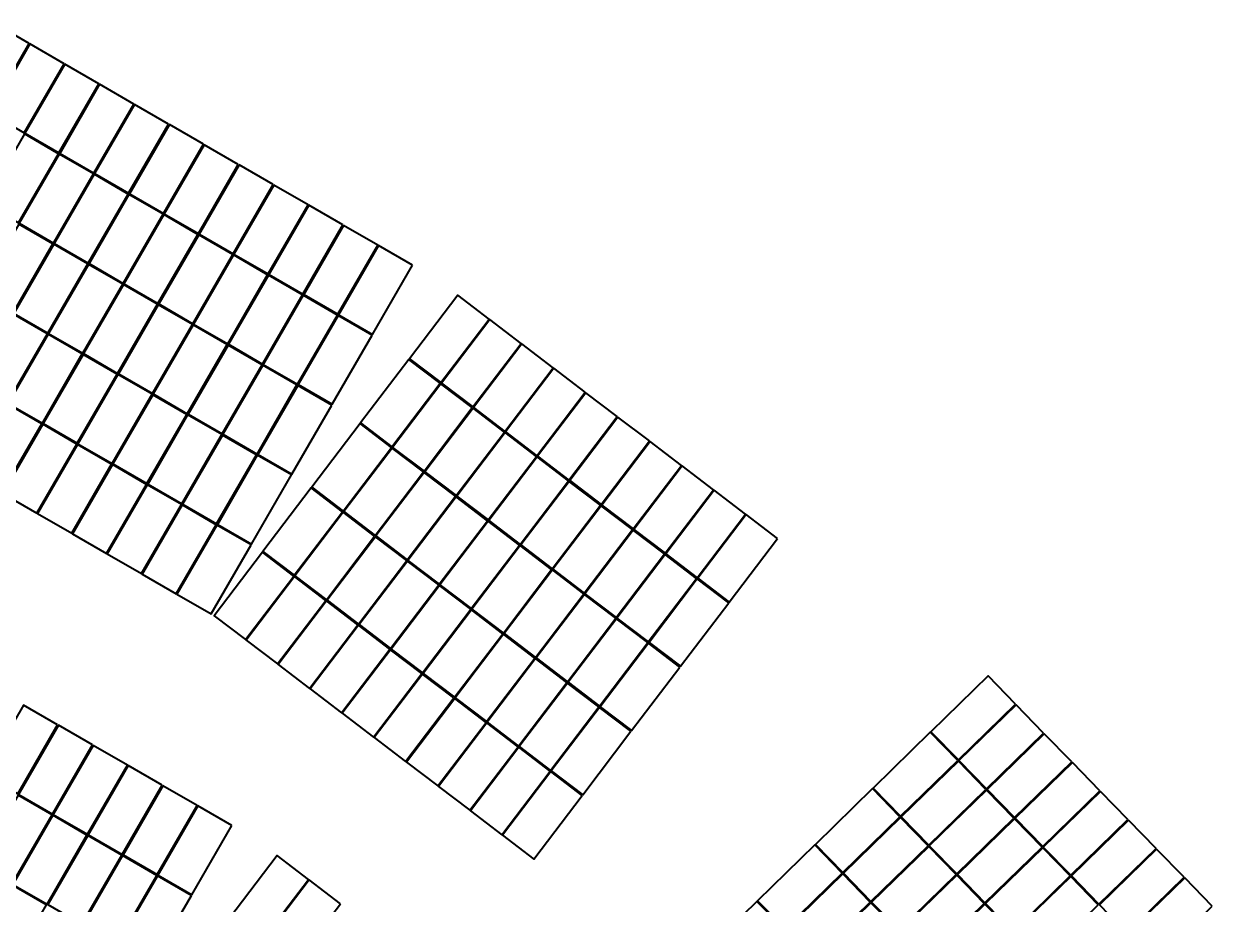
# Model space of a CAD drawing. Header units: millimetres. Extents: x -735047 to 1918431, y -1621985 to 747622.
# Drawn here: x -620744 to -586528, y -494921 to -469590 of the extents above; entities that cross this region are included whole.
import ezdxf

# ---------------------------------------------------------------- set-up
doc = ezdxf.new("R2010")
doc.units = ezdxf.units.MM
doc.layers.add('SOL-PV MODULES', color=5, linetype='Continuous', lineweight=40)

msp = doc.modelspace()

# ---------------------------------------------------------------- linework, layer by layer
at = {"layer": 'SOL-PV MODULES'}
for points in [[(-620587.181, -470157.205), (-621568.895, -469589.583), (-622718.933, -471578.598), (-621737.22, -472146.22)], [(-619583.825, -470737.341), (-620565.539, -470169.719), (-621715.577, -472158.733), (-620733.863, -472726.355)], [(-618580.469, -471317.476), (-619562.182, -470749.855), (-620712.221, -472738.869), (-619730.507, -473306.491)], [(-617577.113, -471897.612), (-618558.826, -471329.99), (-619708.864, -473319.005), (-618727.151, -473886.626)], [(-616573.756, -472477.748), (-617555.47, -471910.126), (-618705.508, -473899.14), (-617723.795, -474466.762)], [(-615570.4, -473057.883), (-616552.114, -472490.261), (-617702.152, -474479.276), (-616720.438, -475046.897)], [(-619743.021, -473328.134), (-620724.734, -472760.512), (-621874.772, -474749.526), (-620893.059, -475317.148)], [(-614567.044, -473638.019), (-615548.758, -473070.397), (-616698.796, -475059.411), (-615717.082, -475627.033)], [(-618739.665, -473908.269), (-619721.378, -473340.647), (-620871.416, -475329.662), (-619889.703, -475897.283)], [(-613563.688, -474218.154), (-614545.401, -473650.532), (-615695.439, -475639.547), (-614713.726, -476207.169)], [(-617736.308, -474488.405), (-618718.022, -473920.783), (-619868.06, -475909.797), (-618886.346, -476477.419)], [(-616732.952, -475068.54), (-617714.666, -474500.918), (-618864.704, -476489.933), (-617882.99, -477057.555)], [(-612560.332, -474798.29), (-613542.045, -474230.668), (-614692.083, -476219.682), (-613710.37, -476787.304)], [(-611556.975, -475378.425), (-612538.689, -474810.803), (-613688.727, -476799.818), (-612707.013, -477367.44)], [(-615729.596, -475648.676), (-616711.309, -475081.054), (-617861.348, -477070.068), (-616879.634, -477637.69)], [(-619902.216, -475918.926), (-620883.93, -475351.304), (-622033.968, -477340.319), (-621052.255, -477907.94)], [(-610553.619, -475958.561), (-611535.333, -475390.939), (-612685.371, -477379.953), (-611703.657, -477947.575)], [(-618898.86, -476499.062), (-619880.574, -475931.44), (-621030.612, -477920.454), (-620048.898, -478488.076)], [(-614726.24, -476228.811), (-615707.953, -475661.189), (-616857.991, -477650.204), (-615876.278, -478217.826)], [(-613722.883, -476808.947), (-614704.597, -476241.325), (-615854.635, -478230.339), (-614872.922, -478797.961)], [(-609550.263, -476538.696), (-610531.976, -475971.075), (-611682.014, -477960.089), (-610700.301, -478527.711)], [(-617895.504, -477079.197), (-618877.217, -476511.575), (-620027.256, -478500.59), (-619045.542, -479068.212)], [(-612719.527, -477389.082), (-613701.241, -476821.461), (-614851.279, -478810.475), (-613869.565, -479378.097)], [(-616892.148, -477659.333), (-617873.861, -477091.711), (-619023.899, -479080.725), (-618042.186, -479648.347)], [(-611716.171, -477969.218), (-612697.884, -477401.596), (-613847.923, -479390.61), (-612866.209, -479958.232)], [(-607346.17, -478083.907), (-608248.749, -477397.388), (-609639.679, -479226.071), (-608737.1, -479912.589)], [(-620061.412, -478509.719), (-621043.126, -477942.097), (-622193.164, -479931.111), (-621211.45, -480498.733)], [(-615888.791, -478239.468), (-616870.505, -477671.847), (-618020.543, -479660.861), (-617038.83, -480228.483)], [(-610712.815, -478549.354), (-611694.528, -477981.732), (-612844.566, -479970.746), (-611862.853, -480538.368)], [(-614885.435, -478819.604), (-615867.149, -478251.982), (-617017.187, -480240.996), (-616035.473, -480808.618)], [(-606423.693, -478785.56), (-607326.272, -478099.042), (-608717.202, -479927.724), (-607814.623, -480614.242)], [(-619058.056, -479089.854), (-620039.769, -478522.232), (-621189.807, -480511.247), (-620208.094, -481078.869)], [(-613882.079, -479399.739), (-614863.793, -478832.118), (-616013.831, -480821.132), (-615032.117, -481388.754)], [(-605501.216, -479487.213), (-606403.795, -478800.695), (-607794.725, -480629.377), (-606892.146, -481315.896)], [(-618054.7, -479669.99), (-619036.413, -479102.368), (-620186.451, -481091.382), (-619204.738, -481659.004)], [(-608752.235, -479932.487), (-609654.814, -479245.969), (-611045.743, -481074.652), (-610143.164, -481761.17)], [(-617051.343, -480250.125), (-618033.057, -479682.504), (-619183.095, -481671.518), (-618201.381, -482239.14)], [(-612878.723, -479979.875), (-613860.436, -479412.253), (-615010.474, -481401.268), (-614028.761, -481968.889)], [(-604578.739, -480188.866), (-605481.318, -479502.348), (-606872.248, -481331.03), (-605969.669, -482017.549)], [(-611875.367, -480560.011), (-612857.08, -479992.389), (-614007.118, -481981.403), (-613025.405, -482549.025)], [(-607829.758, -480634.141), (-608732.337, -479947.622), (-610123.266, -481776.305), (-609220.687, -482462.823)], [(-616047.987, -480830.261), (-617029.701, -480262.639), (-618179.739, -482251.653), (-617198.025, -482819.275)], [(-603656.262, -480890.519), (-604558.841, -480204.001), (-605949.77, -482032.684), (-605047.192, -482719.202)], [(-620220.608, -481100.511), (-621202.321, -480532.89), (-622352.359, -482521.904), (-621370.646, -483089.526)], [(-606907.281, -481335.794), (-607809.859, -480649.275), (-609200.789, -482477.958), (-608298.21, -483164.476)], [(-615044.631, -481410.397), (-616026.344, -480842.775), (-617176.383, -482831.789), (-616194.669, -483399.411)], [(-602733.785, -481592.172), (-603636.364, -480905.654), (-605027.293, -482734.337), (-604124.715, -483420.855)], [(-619217.251, -481680.647), (-620198.965, -481113.025), (-621349.003, -483102.039), (-620367.29, -483669.661)], [(-610158.299, -481781.068), (-611060.878, -481094.55), (-612451.808, -482923.232), (-611549.229, -483609.751)], [(-605984.803, -482037.447), (-606887.382, -481350.929), (-608278.312, -483179.611), (-607375.733, -483866.129)], [(-618213.895, -482260.782), (-619195.609, -481693.161), (-620345.647, -483682.175), (-619363.933, -484249.797)], [(-614041.275, -481990.532), (-615022.988, -481422.91), (-616173.026, -483411.925), (-615191.313, -483979.546)], [(-601811.308, -482293.825), (-602713.887, -481607.307), (-604104.816, -483435.99), (-603202.237, -484122.508)], [(-613037.918, -482570.668), (-614019.632, -482003.046), (-615169.67, -483992.06), (-614187.957, -484559.682)], [(-609235.822, -482482.721), (-610138.401, -481796.203), (-611529.331, -483624.886), (-610626.752, -484311.404)], [(-605062.326, -482739.1), (-605964.905, -482052.582), (-607355.835, -483881.264), (-606453.256, -484567.782)], [(-617210.539, -482840.918), (-618192.252, -482273.296), (-619342.291, -484262.311), (-618360.577, -484829.932)], [(-600888.831, -482995.479), (-601791.41, -482308.96), (-603182.339, -484137.643), (-602279.76, -484824.161)], [(-608313.345, -483184.374), (-609215.924, -482497.856), (-610606.854, -484326.539), (-609704.275, -485013.057)], [(-604139.849, -483440.753), (-605042.428, -482754.235), (-606433.358, -484582.917), (-605530.779, -485269.436)], [(-616207.183, -483421.054), (-617188.896, -482853.432), (-618338.934, -484842.446), (-617357.221, -485410.068)], [(-611564.364, -483629.649), (-612466.943, -482943.131), (-613857.873, -484771.813), (-612955.294, -485458.331)], [(-599966.354, -483697.132), (-600868.932, -483010.613), (-602259.862, -484839.296), (-601357.283, -485525.814)], [(-615203.826, -484001.189), (-616185.54, -483433.567), (-617335.578, -485422.582), (-616353.865, -485990.203)], [(-607390.868, -483886.027), (-608293.447, -483199.509), (-609684.377, -485028.192), (-608781.798, -485714.71)], [(-603217.372, -484142.406), (-604119.951, -483455.888), (-605510.881, -485284.57), (-604608.302, -485971.089)], [(-610641.887, -484331.302), (-611544.466, -483644.784), (-612935.396, -485473.466), (-612032.817, -486159.985)], [(-599043.877, -484398.785), (-599946.455, -483712.267), (-601337.385, -485540.949), (-600434.806, -486227.467)], [(-614200.47, -484581.325), (-615182.184, -484013.703), (-616332.222, -486002.717), (-615350.508, -486570.339)], [(-606468.391, -484587.681), (-607370.97, -483901.162), (-608761.9, -485729.845), (-607859.321, -486416.363)], [(-609719.41, -485032.955), (-610621.989, -484346.437), (-612012.919, -486175.119), (-611110.34, -486861.638)], [(-602294.895, -484844.059), (-603197.474, -484157.541), (-604588.404, -485986.224), (-603685.825, -486672.742)], [(-612970.429, -485478.23), (-613873.008, -484791.711), (-615263.938, -486620.394), (-614361.359, -487306.912)], [(-605545.914, -485289.334), (-606448.493, -484602.815), (-607839.423, -486431.498), (-606936.844, -487118.016)], [(-608796.933, -485734.608), (-609699.512, -485048.09), (-611090.442, -486876.773), (-610187.863, -487563.291)], [(-601372.418, -485545.712), (-602274.997, -484859.194), (-603665.927, -486687.877), (-602763.348, -487374.395)], [(-612047.952, -486179.883), (-612950.531, -485493.364), (-614341.46, -487322.047), (-613438.882, -488008.565)], [(-604623.437, -485990.987), (-605526.016, -485304.469), (-606916.946, -487133.151), (-606014.367, -487819.669)], [(-607874.456, -486436.261), (-608777.035, -485749.743), (-610167.965, -487578.426), (-609265.386, -488264.944)], [(-600449.941, -486247.365), (-601352.52, -485560.847), (-602743.45, -487389.53), (-601840.871, -488076.048)], [(-611125.475, -486881.536), (-612028.054, -486195.018), (-613418.983, -488023.7), (-612516.405, -488710.218)], [(-603700.96, -486692.64), (-604603.539, -486006.122), (-605994.469, -487834.804), (-605091.89, -488521.323)], [(-606951.979, -487137.914), (-607854.558, -486451.396), (-609245.488, -488280.079), (-608342.909, -488966.597)], [(-602778.483, -487394.293), (-603681.062, -486707.775), (-605071.992, -488536.457), (-604169.413, -489222.976)], [(-610202.998, -487583.189), (-611105.577, -486896.671), (-612496.506, -488725.353), (-611593.927, -489411.871)], [(-606029.502, -487839.568), (-606932.081, -487153.049), (-608323.011, -488981.732), (-607420.432, -489668.25)], [(-601856.006, -488095.946), (-602758.585, -487409.428), (-604149.515, -489238.111), (-603246.936, -489924.629)], [(-609280.521, -488284.842), (-610183.1, -487598.324), (-611574.029, -489427.006), (-610671.45, -490113.525)], [(-605107.025, -488541.221), (-606009.604, -487854.702), (-607400.533, -489683.385), (-606497.955, -490369.903)], [(-608358.044, -488986.495), (-609260.622, -488299.977), (-610651.552, -490128.659), (-609748.973, -490815.178)], [(-604184.548, -489242.874), (-605087.127, -488556.356), (-606478.056, -490385.038), (-605575.478, -491071.556)], [(-592190.989, -489166.036), (-592982.479, -488353.94), (-594627.838, -489957.548), (-593836.348, -490769.644)], [(-619767.908, -489759.411), (-620749.622, -489191.79), (-621899.66, -491180.804), (-620917.947, -491748.426)], [(-607435.567, -489688.148), (-608338.145, -489001.63), (-609729.075, -490830.313), (-608826.496, -491516.831)], [(-603262.071, -489944.527), (-604164.65, -489258.009), (-605555.579, -491086.691), (-604653, -491773.209)], [(-591382.051, -489996.036), (-592173.54, -489183.939), (-593818.899, -490787.548), (-593027.41, -491599.644)], [(-618764.552, -490339.547), (-619746.266, -489771.925), (-620896.304, -491760.939), (-619914.59, -492328.561)], [(-606513.089, -490389.801), (-607415.668, -489703.283), (-608806.598, -491531.966), (-607904.019, -492218.484)], [(-593854.252, -490787.093), (-594645.741, -489974.997), (-596291.1, -491578.606), (-595499.611, -492390.702)], [(-590573.112, -490826.035), (-591364.602, -490013.939), (-593009.961, -491617.547), (-592218.471, -492429.644)], [(-617761.196, -490919.683), (-618742.909, -490352.061), (-619892.948, -492341.075), (-618911.234, -492908.697)], [(-605590.612, -491091.454), (-606493.191, -490404.936), (-607884.121, -492233.619), (-606981.542, -492920.137)], [(-616757.84, -491499.818), (-617739.553, -490932.196), (-618889.591, -492921.211), (-617907.878, -493488.832)], [(-593045.313, -491617.093), (-593836.803, -490804.997), (-595482.162, -492408.605), (-594690.672, -493220.701)], [(-589764.174, -491656.035), (-590555.663, -490843.938), (-592201.022, -492447.547), (-591409.533, -493259.643)], [(-604668.135, -491793.108), (-605570.714, -491106.589), (-606961.644, -492935.272), (-606059.065, -493621.79)], [(-615754.483, -492079.954), (-616736.197, -491512.332), (-617886.235, -493501.346), (-616904.522, -494068.968)], [(-595517.514, -492408.151), (-596309.004, -491596.055), (-597954.362, -493199.663), (-597162.873, -494011.759)], [(-592236.374, -492447.093), (-593027.864, -491634.996), (-594673.223, -493238.605), (-593881.733, -494050.701)], [(-619927.104, -492350.204), (-620908.818, -491782.582), (-622058.856, -493771.597), (-621077.142, -494339.218)], [(-588955.235, -492486.034), (-589746.725, -491673.938), (-591392.083, -493277.546), (-590600.594, -494089.643)], [(-614751.127, -492660.089), (-615732.841, -492092.467), (-616882.879, -494081.482), (-615901.165, -494649.104)], [(-618923.748, -492930.34), (-619905.461, -492362.718), (-621055.499, -494351.732), (-620073.786, -494919.354)], [(-594708.575, -493238.15), (-595500.065, -492426.054), (-597145.424, -494029.663), (-596353.934, -494841.759)], [(-591427.436, -493277.092), (-592218.925, -492464.996), (-593864.284, -494068.604), (-593072.795, -494880.701)], [(-588146.296, -493316.034), (-588937.786, -492503.938), (-590583.145, -494107.546), (-589791.655, -494919.642)], [(-617920.392, -493510.475), (-618902.105, -492942.853), (-620052.143, -494931.868), (-619070.43, -495499.49)], [(-597180.776, -494029.208), (-597972.266, -493217.112), (-599617.625, -494820.721), (-598826.135, -495632.817)], [(-593899.637, -494068.15), (-594691.126, -493256.054), (-596336.485, -494859.662), (-595544.996, -495671.758)], [(-590618.497, -494107.092), (-591409.987, -493294.996), (-593055.346, -494898.604), (-592263.856, -495710.7)], [(-587337.358, -494146.033), (-588128.847, -493333.937), (-589774.206, -494937.546), (-588982.717, -495749.642)], [(-616917.035, -494090.611), (-617898.749, -493522.989), (-619048.787, -495512.003), (-618067.073, -496079.625)], [(-612547.034, -494205.299), (-613449.613, -493518.781), (-614840.543, -495347.464), (-613937.964, -496033.982)], [(-596371.838, -494859.208), (-597163.327, -494047.112), (-598808.686, -495650.72), (-598017.196, -496462.816)], [(-620086.3, -494940.997), (-621068.013, -494373.375), (-622218.051, -496362.389), (-621236.338, -496930.011)], [(-615913.679, -494670.746), (-616895.393, -494103.124), (-618045.431, -496092.139), (-617063.717, -496659.761)], [(-611624.557, -494906.953), (-612527.136, -494220.434), (-613918.066, -496049.117), (-613015.487, -496735.635)], [(-593090.698, -494898.15), (-593882.188, -494086.053), (-595527.547, -495689.662), (-594736.057, -496501.758)], [(-589809.559, -494937.091), (-590601.048, -494124.995), (-592246.407, -495728.604), (-591454.918, -496540.7)], [(-586528.419, -494976.033), (-587319.909, -494163.937), (-588965.268, -495767.545), (-588173.778, -496579.641)], [(-598844.038, -495650.266), (-599635.528, -494838.17), (-601280.887, -496441.778), (-600489.397, -497253.874)], [(-595562.899, -495689.208), (-596354.389, -494877.111), (-597999.747, -496480.72), (-597208.258, -497292.816)], [(-592281.76, -495728.149), (-593073.249, -494916.053), (-594718.608, -496519.661), (-593927.118, -497331.758)]]:
    msp.add_lwpolyline(points, close=True, dxfattribs=at)

doc.saveas('drawing.dxf')
